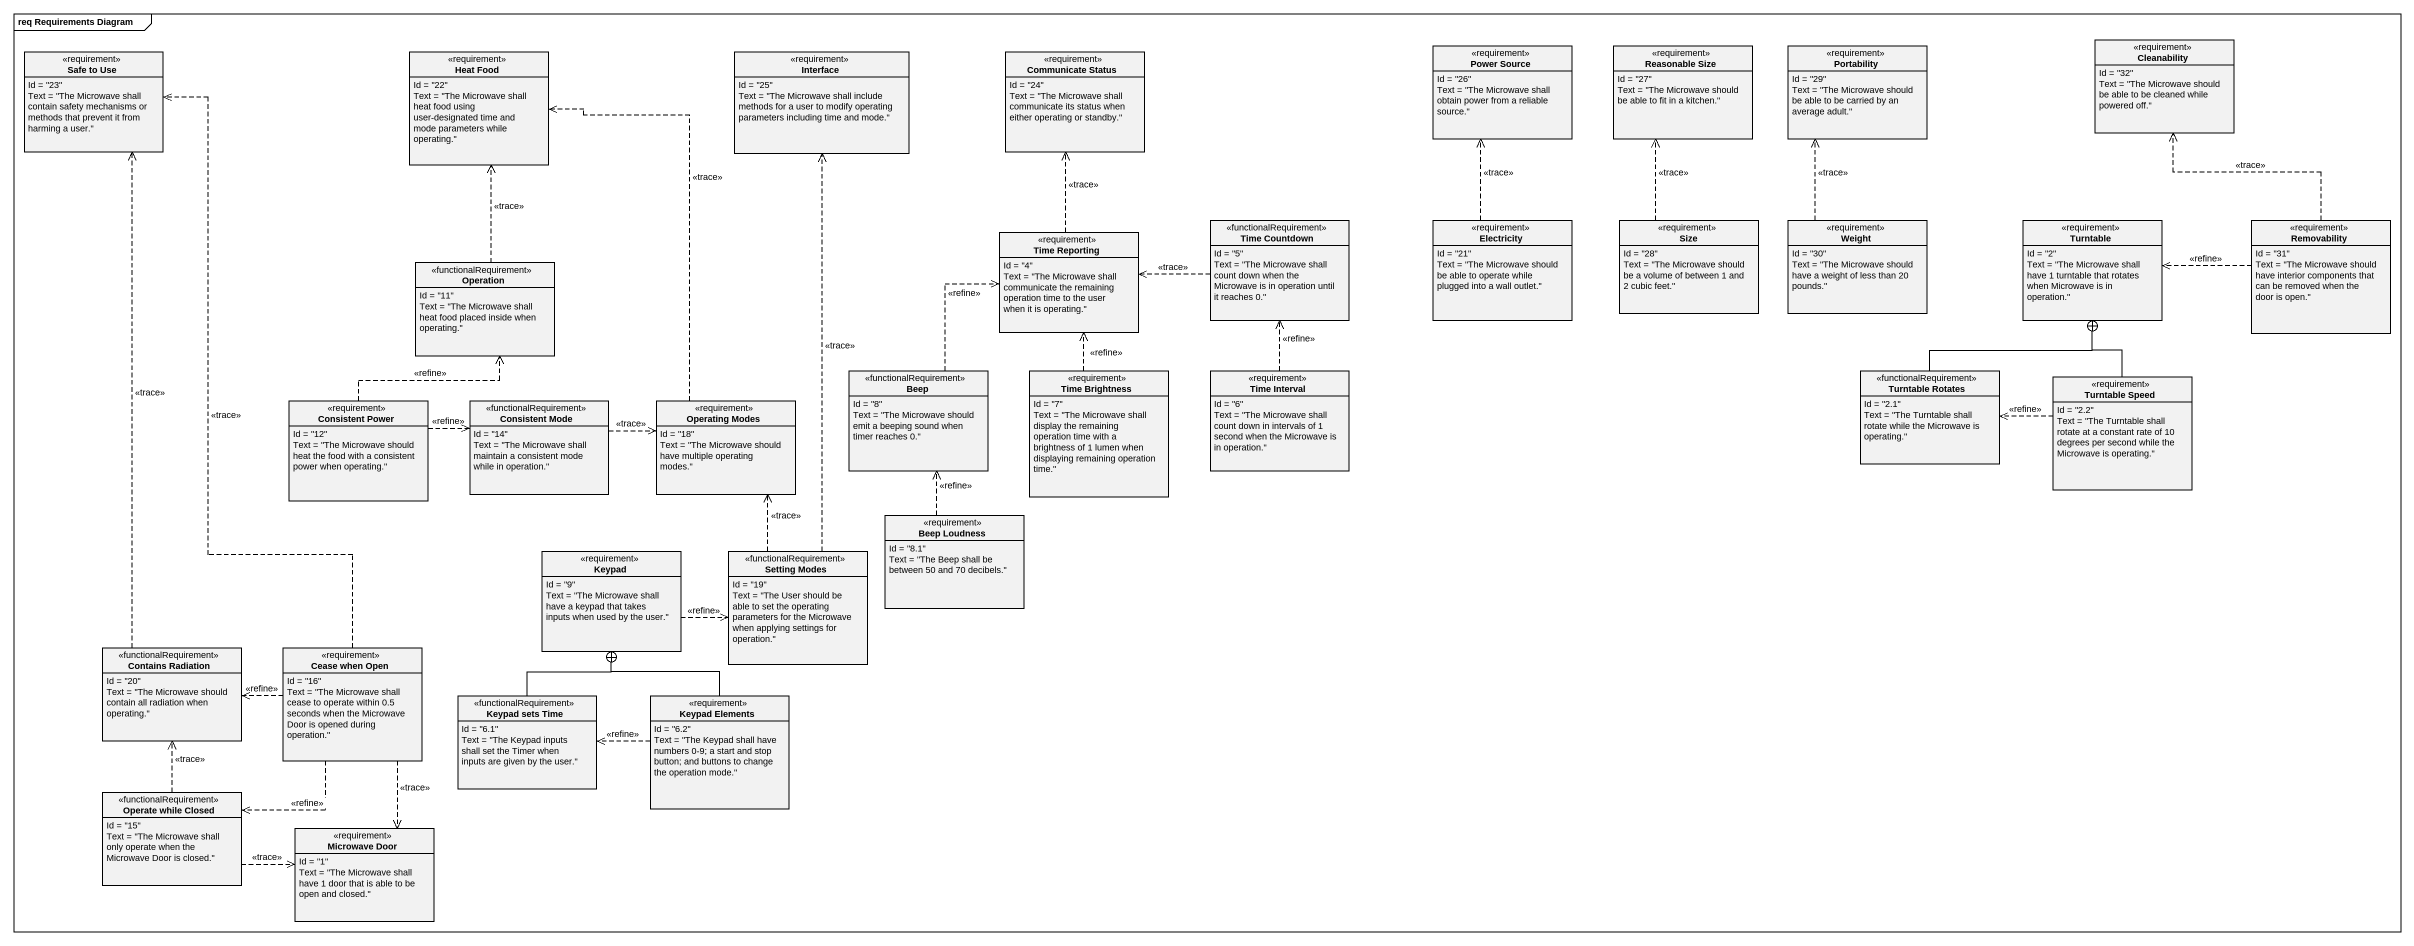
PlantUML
@startuml
mainframe req Requirements Diagram
hide circle
hide empty members
class "Power Source" as Power_Source <<requirement>> {
  Id = "26"
  Text = "The Microwave shall obtain power from a reliable source."
}
class "Reasonable Size" as Reasonable_Size <<requirement>> {
  Id = "27"
  Text = "The Microwave should be able to fit in a kitchen."
}
class Portability <<requirement>> {
  Id = "29"
  Text = "The Microwave should be able to be carried by an average adult."
}
class Cleanability <<requirement>> {
  Id = "32"
  Text = "The Microwave should be able to be cleaned while powered off."
}
class "Safe to Use" as Safe_to_Use <<requirement>> {
  Id = "23"
  Text = "The Microwave shall contain safety mechanisms or methods that prevent it from harming a user."
}
class "Heat Food" as Heat_Food <<requirement>> {
  Id = "22"
  Text = "The Microwave shall heat food using user-designated time and mode parameters while operating."
}
class "Interface" as Interface_ <<requirement>> {
  Id = "25"
  Text = "The Microwave shall include methods for a user to modify operating parameters including time and mode."
}
class "Communicate Status" as Communicate_Status <<requirement>> {
  Id = "24"
  Text = "The Microwave shall communicate its status when either operating or standby."
}
class "Time Reporting" as Time_Reporting <<requirement>> {
  Id = "4"
  Text = "The Microwave shall communicate the remaining operation time to the user when it is operating."
}
class "Time Countdown" as Time_Countdown <<functionalRequirement>> {
  Id = "5"
  Text = "The Microwave shall count down when the Microwave is in operation until it reaches 0."
}
class Electricity <<requirement>> {
  Id = "21"
  Text = "The Microwave should be able to operate while plugged into a wall outlet."
}
class Size <<requirement>> {
  Id = "28"
  Text = "The Microwave should be a volume of between 1 and 2 cubic feet."
}
class Weight <<requirement>> {
  Id = "30"
  Text = "The Microwave should have a weight of less than 20 pounds."
}
class Turntable <<requirement>> {
  Id = "2"
  Text = "The Microwave shall have 1 turntable that rotates when Microwave is in operation."
}
class Removability <<requirement>> {
  Id = "31"
  Text = "The Microwave should have interior components that can be removed when the door is open."
}
class Operation <<functionalRequirement>> {
  Id = "11"
  Text = "The Microwave shall heat food placed inside when operating."
}
class Beep <<functionalRequirement>> {
  Id = "8"
  Text = "The Microwave should emit a beeping sound when timer reaches 0."
}
class "Time Brightness" as Time_Brightness <<requirement>> {
  Id = "7"
  Text = "The Microwave shall display the remaining operation time with a brightness of 1 lumen when displaying remaining operation time."
}
class "Time Interval" as Time_Interval <<requirement>> {
  Id = "6"
  Text = "The Microwave shall count down in intervals of 1 second when the Microwave is in operation."
}
class "Turntable Rotates" as Turntable_Rotates <<functionalRequirement>> {
  Id = "2.1"
  Text = "The Turntable shall rotate while the Microwave is operating."
}
class "Turntable Speed" as Turntable_Speed <<requirement>> {
  Id = "2.2"
  Text = "The Turntable shall rotate at a constant rate of 10 degrees per second while the Microwave is operating."
}
class "Consistent Power" as Consistent_Power <<requirement>> {
  Id = "12"
  Text = "The Microwave should heat the food with a consistent power when operating."
}
class "Consistent Mode" as Consistent_Mode <<functionalRequirement>> {
  Id = "14"
  Text = "The Microwave shall maintain a consistent mode while in operation."
}
class "Operating Modes" as Operating_Modes <<requirement>> {
  Id = "18"
  Text = "The Microwave should have multiple operating modes."
}
class Keypad <<requirement>> {
  Id = "9"
  Text = "The Microwave shall have a keypad that takes inputs when used by the user."
}
class "Setting Modes" as Setting_Modes <<functionalRequirement>> {
  Id = "19"
  Text = "The User should be able to set the operating parameters for the Microwave when applying settings for operation."
}
class "Beep Loudness" as Beep_Loudness <<requirement>> {
  Id = "8.1"
  Text = "The Beep shall be between 50 and 70 decibels."
}
class "Contains Radiation" as Contains_Radiation <<functionalRequirement>> {
  Id = "20"
  Text = "The Microwave should contain all radiation when operating."
}
class "Cease when Open" as Cease_when_Open <<requirement>> {
  Id = "16"
  Text = "The Microwave shall cease to operate within 0.5 seconds when the Microwave Door is opened during operation."
}
class "Keypad sets Time" as Keypad_sets_Time <<functionalRequirement>> {
  Id = "6.1"
  Text = "The Keypad inputs shall set the Timer when inputs are given by the user."
}
class "Keypad Elements" as Keypad_Elements <<requirement>> {
  Id = "6.2"
  Text = "The Keypad shall have numbers 0-9; a start and stop button; and buttons to change the operation mode."
}
class "Operate while Closed" as Operate_while_Closed <<functionalRequirement>> {
  Id = "15"
  Text = "The Microwave shall only operate when the Microwave Door is closed."
}
class "Microwave Door" as Microwave_Door <<requirement>> {
  Id = "1"
  Text = "The Microwave shall have 1 door that is able to be open and closed."
}
Time_Reporting .up.> Communicate_Status : <<trace>>
Time_Countdown .left.> Time_Reporting : <<trace>>
Electricity .up.> Power_Source : <<trace>>
Size .up.> Reasonable_Size : <<trace>>
Weight .up.> Portability : <<trace>>
Removability .up.> Cleanability : <<trace>>
Removability .left.> Turntable : <<refine>>
Operation .up.> Heat_Food : <<trace>>
Beep .up.> Time_Reporting : <<refine>>
Time_Brightness .up.> Time_Reporting : <<refine>>
Time_Interval .up.> Time_Countdown : <<refine>>
Turntable_Rotates -up-+ Turntable
Turntable_Speed -up-+ Turntable
Turntable_Speed .left.> Turntable_Rotates : <<refine>>
Consistent_Power .up.> Operation : <<refine>>
Consistent_Power .right.> Consistent_Mode : <<refine>>
Consistent_Mode .right.> Operating_Modes : <<trace>>
Operating_Modes .up.> Heat_Food : <<trace>>
Keypad .right.> Setting_Modes : <<refine>>
Setting_Modes .up.> Interface_ : <<trace>>
Setting_Modes .up.> Operating_Modes : <<trace>>
Beep_Loudness .up.> Beep : <<refine>>
Contains_Radiation .up.> Safe_to_Use : <<trace>>
Cease_when_Open .up.> Safe_to_Use : <<trace>>
Cease_when_Open .left.> Contains_Radiation : <<refine>>
Cease_when_Open ..> Operate_while_Closed : <<refine>>
Cease_when_Open ..> Microwave_Door : <<trace>>
Keypad_sets_Time -up-+ Keypad
Keypad_Elements -up-+ Keypad
Keypad_Elements .left.> Keypad_sets_Time : <<refine>>
Operate_while_Closed .up.> Contains_Radiation : <<trace>>
Operate_while_Closed .right.> Microwave_Door : <<trace>>
@enduml
